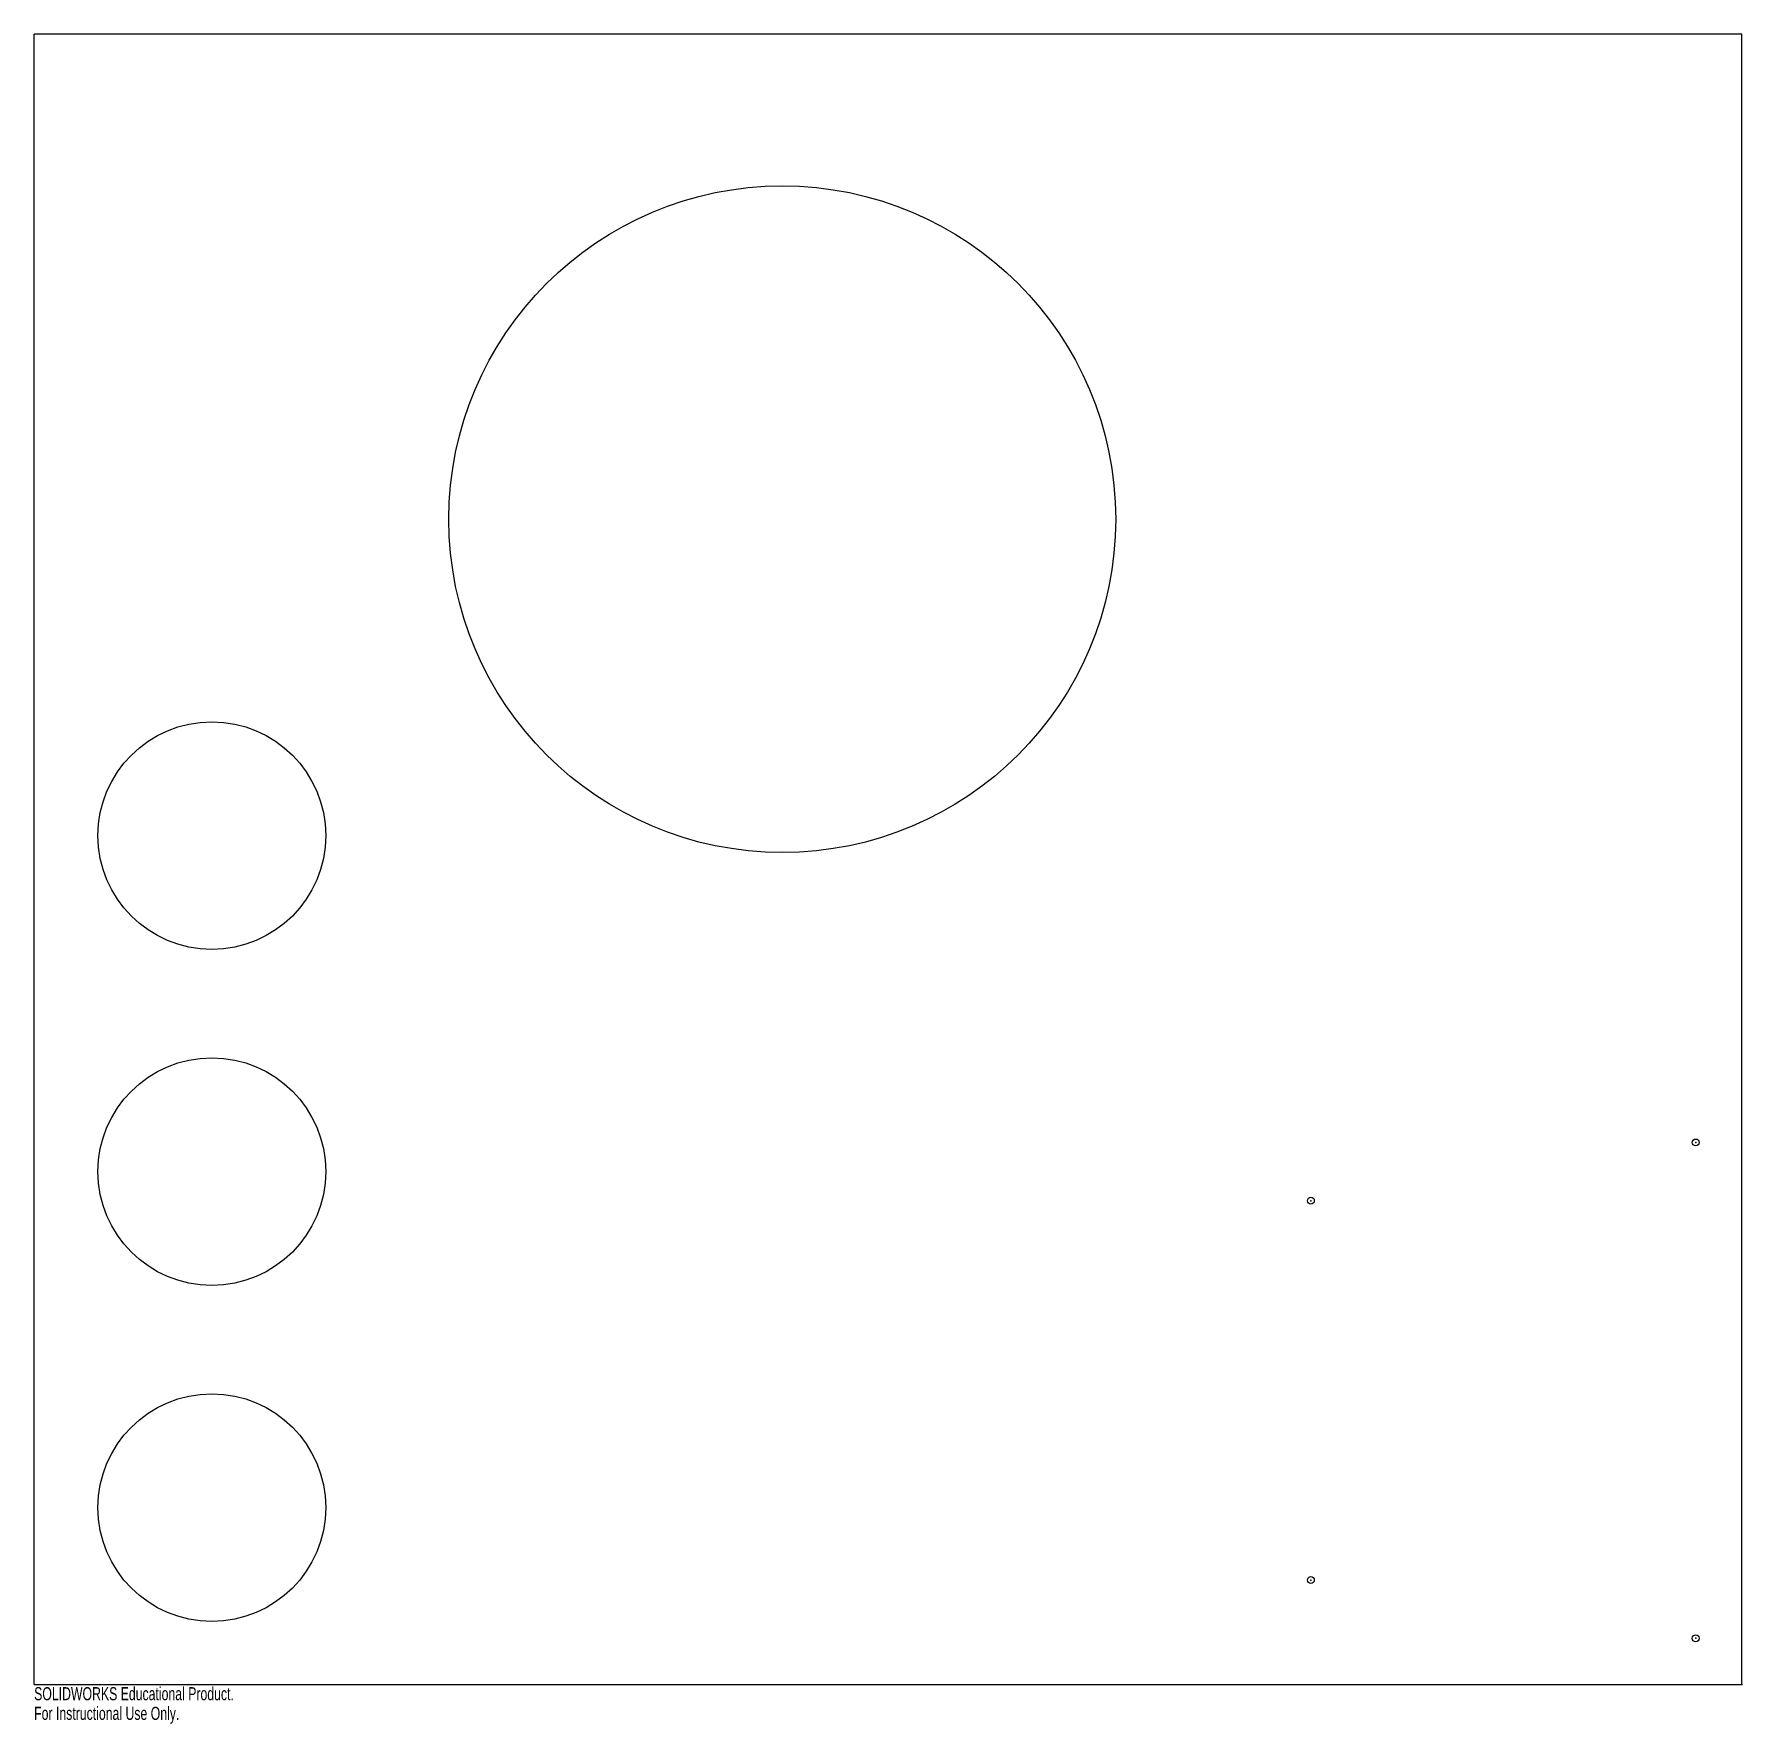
# Model space of a CAD drawing. Header units: millimetres. Extents: x -630 to 0, y -15 to 609.
import ezdxf

# ---------------------------------------------------------------- set-up
doc = ezdxf.new("R2010")
doc.units = ezdxf.units.MM
doc.header["$PDSIZE"] = -1
doc.styles.add('SLDTEXTSTYLE0', font='TXT', dxfattribs={"width": 0.7})

msp = doc.modelspace()

# ---------------------------------------------------------------- linework, layer by layer
at = {"color": 7, "linetype": 'Continuous'}
for p, q in [((0, 609), (-630, 609)), ((-630, 0), (-630, 609)), ((0, 0), (0, 609)), ((0, 0), (0, 609)), ((-630, 0), (0, 0))]:
    msp.add_line(p, q, dxfattribs=at)
for centre, radius in [((-354, 430), 123), ((-564.45, 313.24), 42), ((-564.45, 189.24), 42), ((-17, 200), 1.27), ((-159, 178.5), 1.27), ((-564.45, 65.24), 42), ((-159, 38.5), 1.27), ((-17, 17), 1.27)]:
    msp.add_circle(centre, radius, dxfattribs=at)
for p in [(-17, 200), (-159, 178.5), (-159, 38.5), (-17, 17), (0, 0)]:
    msp.add_point(p, dxfattribs=at)

# ---------------------------------------------------------------- texts
at = {"color": 7, "linetype": 'Continuous', "char_height": 4.8336, "attachment_point": 1, "style": 'SLDTEXTSTYLE0'}
for s, insert in [('SOLIDWORKS Educational Product.', (-630, -1.02)), ('For Instructional Use Only.', (-630, -8.27))]:
    msp.add_mtext(s, dxfattribs=dict(at, insert=insert))

doc.saveas('drawing.dxf')
